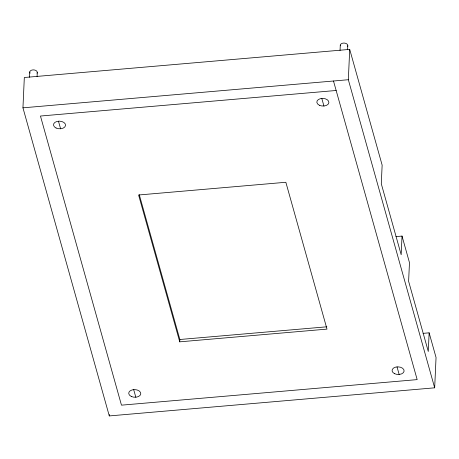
<?xml version="1.0" encoding="UTF-8"?>
<svg xmlns="http://www.w3.org/2000/svg" width="459" height="459" viewBox="0 0 459 459"><rect width="100%" height="100%" fill="white"/><g stroke="black" fill="none" stroke-linecap="round" stroke-linejoin="round"><path stroke-width="0.69" d="M423.066 333.354L429.136 332.827L436.05 357.492L434.673 387.821L109.288 415.929L22.95 107.831L24.327 77.502L349.712 49.388L382.14 165.12L381.297 183.784L401.177 254.734L402.027 236.075L395.951 236.597M29.502 77.301L29.743 71.965M37.076 76.573L37.259 72.574M109.288 415.929L109.351 414.517M179.744 341.835L138.595 194.995L285.854 182.275L327.003 329.114L179.744 341.835L179.853 339.499L139.284 194.731M340.044 50.473L340.285 45.137M347.618 49.744L347.802 45.745M434.673 387.821L348.335 79.723L349.712 49.388M429.136 332.827L428.293 351.491L408.619 281.298L409.468 262.634L402.027 236.075M22.95 107.831L348.335 79.723M336.149 90.486L40.455 116.035L121.474 405.165L417.168 379.616L333.492 81.002M179.853 339.499L326.865 326.802M321.805 98.433L323.928 106.018M397.029 366.879L399.158 374.469M58.465 121.182L60.594 128.772M133.695 389.628L135.818 397.219M30.087 73.193A3.77 2.387 2.6 0 1 33.329 69.877A3.77 2.387 2.6 0 1 37.047 73.182M340.331 45.762A3.77 2.387 2.6 0 1 344.359 43.071A3.77 2.387 2.6 0 1 347.589 46.353M56.084 128.021A6.036 3.821 2.6 0 0 65.539 125.462A6.036 3.821 2.6 0 0 56.968 121.446A6.036 3.821 2.6 0 0 56.084 128.021M319.418 105.272A6.036 3.821 2.6 0 0 328.879 102.713A6.036 3.821 2.6 0 0 320.302 98.691A6.036 3.821 2.6 0 0 319.418 105.272M394.648 373.718A6.036 3.821 2.6 0 0 404.104 371.159A6.036 3.821 2.6 0 0 395.532 367.143A6.036 3.821 2.6 0 0 394.648 373.718M131.308 396.473A6.036 3.821 2.6 0 0 140.77 393.914A6.036 3.821 2.6 0 0 132.192 389.892A6.036 3.821 2.6 0 0 131.308 396.473"/></g></svg>
